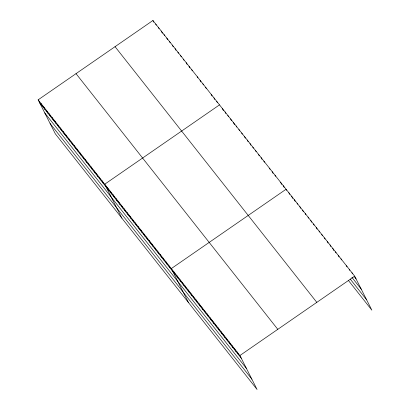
<?xml version="1.0" encoding="UTF-8"?>
<svg xmlns="http://www.w3.org/2000/svg" width="410" height="410" viewBox="0 0 410 410"><rect width="100%" height="100%" fill="white"/><g stroke="black" fill="none" stroke-linecap="round" stroke-linejoin="round"><path stroke-width="0.61" d="M38.145 99.83L239.911 355.516L257.08 389.5L55.309 133.814L38.145 99.83L152.92 20.5L354.691 276.186L371.855 310.17L348.336 280.363M219.504 104.878L104.729 184.208L121.893 218.192M239.911 355.516L354.691 276.186M354.127 276.468L356.085 278.954M351.882 277.329L361.292 289.255M350.186 279.005L366.653 299.869M115.046 46.678L316.812 302.365M76.019 73.651L277.79 329.338M39.544 102.602L241.311 358.284M44.746 112.904L246.518 368.585M50.107 123.512L251.878 379.199M351.944 272.706L352.503 273.813M349.202 269.232L349.761 270.339M346.455 265.752L347.014 266.859M340.966 258.797L341.53 259.904M338.224 255.322L339.065 256.983M335.482 251.842L336.041 252.949M332.736 248.368L333.853 250.582M329.994 244.888L330.829 246.548M327.247 241.413L328.087 243.074M324.505 237.933L325.063 239.04M321.758 234.458L322.321 235.565M319.016 230.979L319.574 232.086M316.274 227.504L317.109 229.164M313.527 224.024L314.086 225.131M310.785 220.549L311.62 222.21M308.038 217.069L308.597 218.176M305.296 213.595L305.855 214.702M302.549 210.115L303.39 211.775M299.807 206.64L300.648 208.3M297.065 203.16L297.624 204.267M294.318 199.685L295.159 201.346M291.577 196.205L292.694 198.419M288.83 192.731L289.67 194.391M286.646 190.358L286.088 189.251L171.313 268.586L188.477 302.57M283.315 185.735L284.151 187.396M280.537 182.219L281.66 184.433M274.992 175.188L275.551 176.295M272.214 171.672L273.055 173.333M269.442 168.156L270 169.263M263.891 161.125L264.45 162.232M261.119 157.609L261.959 159.27M258.623 154.647L259.181 155.754M255.568 150.578L256.127 151.685M252.796 147.062L253.354 148.169M250.023 143.546L250.858 145.207M247.245 140.03L248.086 141.691M244.473 136.515L245.313 138.175M241.7 132.999L242.259 134.106M238.922 129.483L239.481 130.59M236.15 125.967L236.708 127.074M233.377 122.452L234.494 124.671M230.599 118.936L231.44 120.601M227.827 115.425L228.385 116.532M225.054 111.909L225.889 113.57M222.276 108.394L223.399 110.608M216.731 101.362L217.29 102.469M213.953 97.846L214.794 99.507M211.181 94.331L212.021 95.991M205.63 87.299L206.189 88.406M202.858 83.783L203.416 84.89M200.085 80.268L200.921 81.928M197.307 76.752L197.866 77.859M191.762 69.72L192.321 70.827M188.984 66.205L189.825 67.865M186.212 62.689L187.052 64.349M183.439 59.173L183.998 60.28M180.661 55.657L181.22 56.764M177.889 52.142L178.447 53.249M175.116 48.626L175.951 50.286M172.338 45.11L173.179 46.771M169.566 41.594L170.124 42.701M166.793 38.079L167.628 39.739M164.015 34.563L164.579 35.67M161.243 31.047L162.36 33.261M158.47 27.531L159.029 28.639M155.692 24.016L156.256 25.123M152.92 20.5L153.76 22.16M237.17 352.041L238.569 354.809M234.428 348.561L235.822 351.329M231.681 345.087L233.08 347.854M228.939 341.607L230.338 344.374M226.192 338.132L227.591 340.9M223.45 334.652L224.849 337.42M220.703 331.178L222.102 333.945M217.961 327.698L219.36 330.465M215.219 324.223L216.613 326.99M212.472 320.743L213.871 323.51M209.73 317.268L211.129 320.036M206.983 313.788L208.382 316.556M204.241 310.314L205.641 313.081M201.494 306.834L202.894 309.601M198.753 303.359L200.152 306.127M196.011 299.879L197.405 302.647M193.264 296.404L194.663 299.172M190.522 292.924L191.921 295.692M187.775 289.45L189.174 292.217M185.033 285.97L186.432 288.737M182.291 282.495L183.685 285.263M179.544 279.015L180.943 281.783M176.802 275.54L178.196 278.308M174.055 272.061L175.454 274.828M168.536 265.07L169.935 267.838M165.763 261.554L167.162 264.322M162.99 258.039L164.389 260.806M160.213 254.523L161.612 257.29M157.44 251.007L158.839 253.775M154.667 247.491L156.066 250.259M151.89 243.976L153.289 246.743M149.117 240.46L150.516 243.227M146.344 236.944L147.743 239.712M143.567 233.428L144.966 236.196M140.794 229.913L142.193 232.68M138.021 226.397L139.421 229.164M135.249 222.881L136.643 225.649M132.471 219.365L133.87 222.133M129.698 215.85L131.097 218.617M126.926 212.334L128.32 215.101M124.148 208.818L125.547 211.586M121.375 205.302L122.774 208.07M118.603 201.787L119.997 204.554M115.825 198.271L117.224 201.038M113.052 194.755L114.451 197.523M110.28 191.239L111.674 194.007M107.502 187.724L108.901 190.491M101.957 180.692L103.351 183.46M99.179 177.176L100.578 179.944M96.406 173.661L97.805 176.428M93.634 170.145L95.028 172.912M90.856 166.629L92.255 169.397M88.083 163.113L89.482 165.881M85.311 159.598L86.705 162.365M82.533 156.082L83.932 158.849M79.76 152.566L81.159 155.334M76.988 149.05L78.382 151.818M74.21 145.535L75.609 148.302M71.437 142.019L72.837 144.786M68.665 138.503L70.059 141.271M65.887 134.987L67.286 137.755M63.114 131.472L64.513 134.239M60.342 127.956L61.736 130.723M57.564 124.44L58.963 127.208M54.791 120.924L56.19 123.692M52.019 117.409L53.413 120.181M49.241 113.893L50.64 116.665M46.468 110.377L47.867 113.15M43.696 106.861L45.09 109.634M40.918 103.346L42.317 106.118"/></g></svg>
